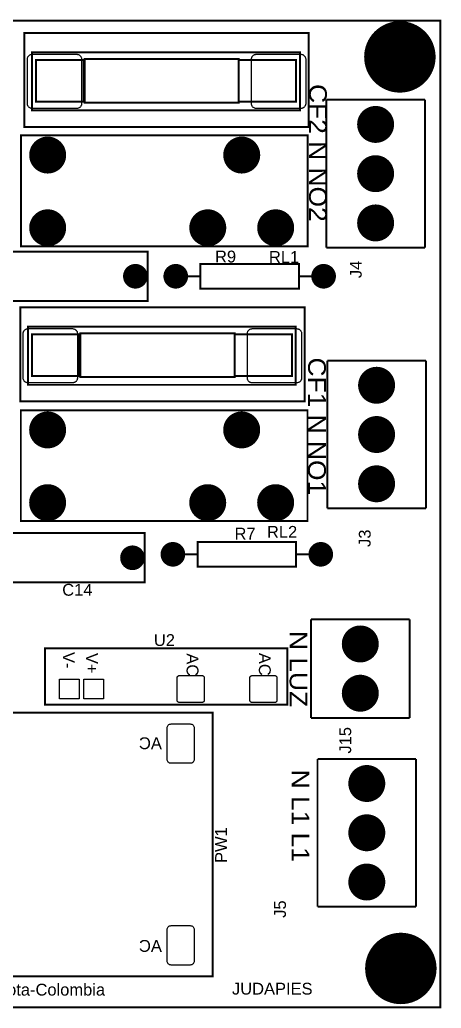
# Model space of a CAD drawing. Header units: inches. Extents: x -2.43 to 2.44, y -2.01 to 2.01.
# Drawn here: x 0.728 to 2.438, y -2.007 to 2.007 of the extents above; entities that cross this region are included whole.
import ezdxf

# ---------------------------------------------------------------- set-up
doc = ezdxf.new("R2010")
doc.units = ezdxf.units.IN
doc.layers.get('0').update_dxf_attribs({"linetype": 'CONTINUOUS'})

# ---------------------------------------------------------------- blocks, each defined once
blk = doc.blocks.new('EPAD')
at = {"const_width": 0.5}
blk.add_lwpolyline([(-0.25, 0, 1), (0.25, 0, 1)], format="xyb", close=True, dxfattribs=at)

msp = doc.modelspace()

# ---------------------------------------------------------------- linework, layer by layer
at = {"const_width": 0.008}
for points in [[(-2.426803, -2.002535), (2.433803, -2.002535), (2.433803, 2.002535), (-2.426803, 2.002535), (-2.426803, -2.002535)], [(-2.426803, -2.002535), (2.433803, -2.002535), (2.433803, 2.002535), (-2.426803, 2.002535), (-2.426803, -2.002535)], [(-2.426803, -2.002535), (2.433803, -2.002535), (2.433803, 2.002535), (-2.426803, 2.002535), (-2.426803, -2.002535)], [(0.746425, 1.571441), (1.899969, 1.571441), (1.899969, 1.953331), (0.746425, 1.953331), (0.746425, 1.571441)], [(0.746425, 1.571441), (1.899969, 1.571441), (1.899969, 1.953331), (0.746425, 1.953331), (0.746425, 1.571441)], [(0.746425, 1.571441), (1.899969, 1.571441), (1.899969, 1.953331), (0.746425, 1.953331), (0.746425, 1.571441)], [(0.777921, 1.63837), (1.864535, 1.63837), (1.864535, 1.874591), (0.777921, 1.874591), (0.777921, 1.63837)], [(0.777921, 1.63837), (1.864535, 1.63837), (1.864535, 1.874591), (0.777921, 1.874591), (0.777921, 1.63837)], [(0.777921, 1.63837), (1.864535, 1.63837), (1.864535, 1.874591), (0.777921, 1.874591), (0.777921, 1.63837)], [(0.793669, 1.673804), (0.986583, 1.673804), (0.986583, 1.843095), (0.793669, 1.843095), (0.793669, 1.673804)], [(0.793669, 1.673804), (0.986583, 1.673804), (0.986583, 1.843095), (0.793669, 1.843095), (0.793669, 1.673804)], [(0.793669, 1.673804), (0.986583, 1.673804), (0.986583, 1.843095), (0.793669, 1.843095), (0.793669, 1.673804)], [(0.99052, 1.669867), (1.616504, 1.669867), (1.616504, 1.847032), (0.99052, 1.847032), (0.99052, 1.669867)], [(0.99052, 1.669867), (1.616504, 1.669867), (1.616504, 1.847032), (0.99052, 1.847032), (0.99052, 1.669867)], [(0.99052, 1.669867), (1.616504, 1.669867), (1.616504, 1.847032), (0.99052, 1.847032), (0.99052, 1.669867)], [(1.616504, 1.673804), (1.848787, 1.673804), (1.848787, 1.843095), (1.616504, 1.843095), (1.616504, 1.673804)], [(1.616504, 1.673804), (1.848787, 1.673804), (1.848787, 1.843095), (1.616504, 1.843095), (1.616504, 1.673804)], [(1.616504, 1.673804), (1.848787, 1.673804), (1.848787, 1.843095), (1.616504, 1.843095), (1.616504, 1.673804)], [(1.971622, 1.681678), (2.371622, 1.681678)], [(1.971622, 1.681678), (1.971622, 1.081678)], [(1.971622, 1.681678), (2.371622, 1.681678)], [(1.971622, 1.681678), (1.971622, 1.081678)], [(1.971622, 1.681678), (2.371622, 1.681678)], [(1.971622, 1.681678), (1.971622, 1.081678)], [(2.371622, 1.081678), (2.371622, 1.681678)], [(2.371622, 1.081678), (2.371622, 1.681678)], [(2.371622, 1.081678), (2.371622, 1.681678)], [(0.732173, 1.086993), (1.895362, 1.086993), (1.895362, 1.536993), (0.732173, 1.536993), (0.732173, 1.086993)], [(0.732173, 1.086993), (1.895362, 1.086993), (1.895362, 1.536993), (0.732173, 1.536993), (0.732173, 1.086993)], [(0.732173, 1.086993), (1.895362, 1.086993), (1.895362, 1.536993), (0.732173, 1.536993), (0.732173, 1.086993)], [(1.971622, 1.081678), (2.371622, 1.081678)], [(1.971622, 1.081678), (2.371622, 1.081678)], [(1.971622, 1.081678), (2.371622, 1.081678)], [(0.546819, 0.865142), (1.246819, 0.865142), (1.246819, 1.065142), (0.546819, 1.065142), (0.546819, 0.865142)], [(0.546819, 0.865142), (1.246819, 0.865142), (1.246819, 1.065142), (0.546819, 1.065142), (0.546819, 0.865142)], [(0.546819, 0.865142), (1.246819, 0.865142), (1.246819, 1.065142), (0.546819, 1.065142), (0.546819, 0.865142)], [(1.460598, 0.915142), (1.860598, 0.915142), (1.860598, 1.015142), (1.460598, 1.015142), (1.460598, 0.915142)], [(1.460598, 0.915142), (1.860598, 0.915142), (1.860598, 1.015142), (1.460598, 1.015142), (1.460598, 0.915142)], [(1.460598, 0.915142), (1.860598, 0.915142), (1.860598, 1.015142), (1.460598, 1.015142), (1.460598, 0.915142)], [(1.410598, 0.965142), (1.460598, 0.965142)], [(1.410598, 0.965142), (1.460598, 0.965142)], [(1.410598, 0.965142), (1.460598, 0.965142)], [(1.860598, 0.965142), (1.910598, 0.965142)], [(1.860598, 0.965142), (1.910598, 0.965142)], [(1.860598, 0.965142), (1.910598, 0.965142)], [(0.72963, 0.457457), (1.883173, 0.457457), (1.883173, 0.839347), (0.72963, 0.839347), (0.72963, 0.457457)], [(0.72963, 0.457457), (1.883173, 0.457457), (1.883173, 0.839347), (0.72963, 0.839347), (0.72963, 0.457457)], [(0.72963, 0.457457), (1.883173, 0.457457), (1.883173, 0.839347), (0.72963, 0.839347), (0.72963, 0.457457)], [(0.761126, 0.524386), (1.84774, 0.524386), (1.84774, 0.760607), (0.761126, 0.760607), (0.761126, 0.524386)], [(0.761126, 0.524386), (1.84774, 0.524386), (1.84774, 0.760607), (0.761126, 0.760607), (0.761126, 0.524386)], [(0.761126, 0.524386), (1.84774, 0.524386), (1.84774, 0.760607), (0.761126, 0.760607), (0.761126, 0.524386)], [(0.776874, 0.559819), (0.969787, 0.559819), (0.969787, 0.729111), (0.776874, 0.729111), (0.776874, 0.559819)], [(0.776874, 0.559819), (0.969787, 0.559819), (0.969787, 0.729111), (0.776874, 0.729111), (0.776874, 0.559819)], [(0.776874, 0.559819), (0.969787, 0.559819), (0.969787, 0.729111), (0.776874, 0.729111), (0.776874, 0.559819)], [(0.973724, 0.555882), (1.599709, 0.555882), (1.599709, 0.733048), (0.973724, 0.733048), (0.973724, 0.555882)], [(0.973724, 0.555882), (1.599709, 0.555882), (1.599709, 0.733048), (0.973724, 0.733048), (0.973724, 0.555882)], [(0.973724, 0.555882), (1.599709, 0.555882), (1.599709, 0.733048), (0.973724, 0.733048), (0.973724, 0.555882)], [(1.599709, 0.559819), (1.831992, 0.559819), (1.831992, 0.729111), (1.599709, 0.729111), (1.599709, 0.559819)], [(1.599709, 0.559819), (1.831992, 0.559819), (1.831992, 0.729111), (1.599709, 0.729111), (1.599709, 0.559819)], [(1.599709, 0.559819), (1.831992, 0.559819), (1.831992, 0.729111), (1.599709, 0.729111), (1.599709, 0.559819)], [(1.975559, 0.622622), (2.375559, 0.622622)], [(1.975559, 0.622622), (1.975559, 0.022622)], [(1.975559, 0.622622), (2.375559, 0.622622)], [(1.975559, 0.622622), (1.975559, 0.022622)], [(1.975559, 0.622622), (2.375559, 0.622622)], [(1.975559, 0.622622), (1.975559, 0.022622)], [(2.375559, 0.022622), (2.375559, 0.622622)], [(2.375559, 0.022622), (2.375559, 0.622622)], [(2.375559, 0.022622), (2.375559, 0.622622)], [(0.732008, -0.028952), (1.895197, -0.028952), (1.895197, 0.421048), (0.732008, 0.421048), (0.732008, -0.028952)], [(0.732008, -0.028952), (1.895197, -0.028952), (1.895197, 0.421048), (0.732008, 0.421048), (0.732008, -0.028952)], [(0.732008, -0.028952), (1.895197, -0.028952), (1.895197, 0.421048), (0.732008, 0.421048), (0.732008, -0.028952)], [(1.975559, 0.022622), (2.375559, 0.022622)], [(1.975559, 0.022622), (2.375559, 0.022622)], [(1.975559, 0.022622), (2.375559, 0.022622)], [(0.535047, -0.2777), (1.235047, -0.2777), (1.235047, -0.0777), (0.535047, -0.0777), (0.535047, -0.2777)], [(0.535047, -0.2777), (1.235047, -0.2777), (1.235047, -0.0777), (0.535047, -0.0777), (0.535047, -0.2777)], [(0.535047, -0.2777), (1.235047, -0.2777), (1.235047, -0.0777), (0.535047, -0.0777), (0.535047, -0.2777)], [(1.449047, -0.2137), (1.849047, -0.2137), (1.849047, -0.1137), (1.449047, -0.1137), (1.449047, -0.2137)], [(1.449047, -0.2137), (1.849047, -0.2137), (1.849047, -0.1137), (1.449047, -0.1137), (1.449047, -0.2137)], [(1.449047, -0.2137), (1.849047, -0.2137), (1.849047, -0.1137), (1.449047, -0.1137), (1.449047, -0.2137)], [(1.399047, -0.1637), (1.449047, -0.1637)], [(1.399047, -0.1637), (1.449047, -0.1637)], [(1.399047, -0.1637), (1.449047, -0.1637)], [(1.849047, -0.1637), (1.899047, -0.1637)], [(1.849047, -0.1637), (1.899047, -0.1637)], [(1.849047, -0.1637), (1.899047, -0.1637)], [(1.909457, -0.427645), (2.309457, -0.427645)], [(1.909457, -0.827645), (1.909457, -0.427645)], [(1.909457, -0.427645), (2.309457, -0.427645)], [(1.909457, -0.827645), (1.909457, -0.427645)], [(1.909457, -0.427645), (2.309457, -0.427645)], [(1.909457, -0.827645), (1.909457, -0.427645)], [(2.309457, -0.827645), (2.309457, -0.427645)], [(2.309457, -0.827645), (2.309457, -0.427645)], [(2.309457, -0.827645), (2.309457, -0.427645)], [(0.83063, -0.774252), (1.813197, -0.774252), (1.813197, -0.545905), (0.83063, -0.545905), (0.83063, -0.774252)], [(0.83063, -0.774252), (1.813197, -0.774252), (1.813197, -0.545905), (0.83063, -0.545905), (0.83063, -0.774252)], [(0.83063, -0.774252), (1.813197, -0.774252), (1.813197, -0.545905), (0.83063, -0.545905), (0.83063, -0.774252)], [(-0.55248, -1.877149), (1.510512, -1.877149), (1.510512, -0.806283), (-0.55248, -0.806283), (-0.55248, -1.877149)], [(-0.55248, -1.877149), (1.510512, -1.877149), (1.510512, -0.806283), (-0.55248, -0.806283), (-0.55248, -1.877149)], [(-0.55248, -1.877149), (1.510512, -1.877149), (1.510512, -0.806283), (-0.55248, -0.806283), (-0.55248, -1.877149)], [(1.909457, -0.827645), (2.309457, -0.827645)], [(1.909457, -0.827645), (2.309457, -0.827645)], [(1.909457, -0.827645), (2.309457, -0.827645)], [(1.935803, -0.994204), (2.335803, -0.994204)], [(1.935803, -0.994204), (1.935803, -1.594204)], [(1.935803, -0.994204), (2.335803, -0.994204)], [(1.935803, -0.994204), (1.935803, -1.594204)], [(1.935803, -0.994204), (2.335803, -0.994204)], [(1.935803, -0.994204), (1.935803, -1.594204)], [(2.335803, -1.594204), (2.335803, -0.994204)], [(2.335803, -1.594204), (2.335803, -0.994204)], [(2.335803, -1.594204), (2.335803, -0.994204)], [(1.935803, -1.594204), (2.335803, -1.594204)], [(1.935803, -1.594204), (2.335803, -1.594204)], [(1.935803, -1.594204), (2.335803, -1.594204)]]:
    msp.add_lwpolyline(points, dxfattribs=at)
for points in [[(0.958472, 1.646481), (0.778472, 1.646481), (0.776394, 1.646582), (0.774383, 1.646879), (0.772449, 1.647362), (0.770601, 1.648024), (0.768849, 1.648854), (0.7672, 1.649843), (0.765666, 1.650982), (0.764254, 1.652262), (0.762973, 1.653674), (0.761834, 1.655209), (0.760845, 1.656857), (0.760015, 1.658609), (0.759354, 1.660457), (0.75887, 1.662391), (0.758574, 1.664402), (0.758472, 1.666481), (0.758472, 1.846481), (0.758574, 1.848559), (0.75887, 1.85057), (0.759354, 1.852504), (0.760015, 1.854352), (0.760845, 1.856104), (0.761834, 1.857753), (0.762973, 1.859287), (0.764254, 1.8607), (0.765666, 1.86198), (0.7672, 1.863119), (0.768849, 1.864108), (0.770601, 1.864938), (0.772449, 1.865599), (0.774383, 1.866083), (0.776394, 1.86638), (0.778472, 1.866481), (0.958472, 1.866481), (0.960551, 1.86638), (0.962562, 1.866083), (0.964496, 1.865599), (0.966344, 1.864938), (0.968096, 1.864108), (0.969744, 1.863119), (0.971279, 1.86198), (0.972691, 1.8607), (0.973972, 1.859287), (0.975111, 1.857753), (0.9761, 1.856104), (0.97693, 1.854352), (0.977591, 1.852504), (0.978074, 1.85057), (0.978371, 1.848559), (0.978472, 1.846481), (0.978472, 1.666481), (0.978371, 1.664402), (0.978074, 1.662391), (0.977591, 1.660457), (0.97693, 1.658609), (0.9761, 1.656857), (0.975111, 1.655209), (0.973972, 1.653674), (0.972691, 1.652262), (0.971279, 1.650982), (0.969744, 1.649843), (0.968096, 1.648854), (0.966344, 1.648024), (0.964496, 1.647362), (0.962562, 1.646879), (0.960551, 1.646582), (0.958472, 1.646481)], [(1.867921, 1.646481), (1.687921, 1.646481), (1.685843, 1.646582), (1.683832, 1.646879), (1.681898, 1.647362), (1.68005, 1.648024), (1.678298, 1.648854), (1.676649, 1.649843), (1.675115, 1.650982), (1.673702, 1.652262), (1.672422, 1.653674), (1.671283, 1.655209), (1.670294, 1.656857), (1.669464, 1.658609), (1.668803, 1.660457), (1.668319, 1.662391), (1.668022, 1.664402), (1.667921, 1.666481), (1.667921, 1.846481), (1.668022, 1.848559), (1.668319, 1.85057), (1.668803, 1.852504), (1.669464, 1.854352), (1.670294, 1.856104), (1.671283, 1.857753), (1.672422, 1.859287), (1.673702, 1.8607), (1.675115, 1.86198), (1.676649, 1.863119), (1.678298, 1.864108), (1.68005, 1.864938), (1.681898, 1.865599), (1.683832, 1.866083), (1.685843, 1.86638), (1.687921, 1.866481), (1.867921, 1.866481), (1.87, 1.86638), (1.872011, 1.866083), (1.873944, 1.865599), (1.875793, 1.864938), (1.877545, 1.864108), (1.879193, 1.863119), (1.880728, 1.86198), (1.88214, 1.8607), (1.88342, 1.859287), (1.884559, 1.857753), (1.885548, 1.856104), (1.886378, 1.854352), (1.88704, 1.852504), (1.887523, 1.85057), (1.88782, 1.848559), (1.887921, 1.846481), (1.887921, 1.666481), (1.88782, 1.664402), (1.887523, 1.662391), (1.88704, 1.660457), (1.886378, 1.658609), (1.885548, 1.656857), (1.884559, 1.655209), (1.88342, 1.653674), (1.88214, 1.652262), (1.880728, 1.650982), (1.879193, 1.649843), (1.877545, 1.648854), (1.875793, 1.648024), (1.873944, 1.647362), (1.872011, 1.646879), (1.87, 1.646582), (1.867921, 1.646481)], [(0.941677, 0.532496), (0.761677, 0.532496), (0.759598, 0.532598), (0.757588, 0.532894), (0.755654, 0.533378), (0.753806, 0.534039), (0.752054, 0.534869), (0.750405, 0.535858), (0.74887, 0.536998), (0.747458, 0.538278), (0.746178, 0.53969), (0.745039, 0.541224), (0.74405, 0.542873), (0.74322, 0.544625), (0.742559, 0.546473), (0.742075, 0.548407), (0.741778, 0.550418), (0.741677, 0.552496), (0.741677, 0.732496), (0.741778, 0.734575), (0.742075, 0.736586), (0.742559, 0.73852), (0.74322, 0.740368), (0.74405, 0.74212), (0.745039, 0.743769), (0.746178, 0.745303), (0.747458, 0.746715), (0.74887, 0.747995), (0.750405, 0.749135), (0.752054, 0.750124), (0.753806, 0.750954), (0.755654, 0.751615), (0.757588, 0.752098), (0.759598, 0.752395), (0.761677, 0.752496), (0.941677, 0.752496), (0.943756, 0.752395), (0.945767, 0.752098), (0.9477, 0.751615), (0.949548, 0.750954), (0.951301, 0.750124), (0.952949, 0.749135), (0.954484, 0.747995), (0.955896, 0.746715), (0.957176, 0.745303), (0.958315, 0.743769), (0.959304, 0.74212), (0.960134, 0.740368), (0.960796, 0.73852), (0.961279, 0.736586), (0.961576, 0.734575), (0.961677, 0.732496), (0.961677, 0.552496), (0.961576, 0.550418), (0.961279, 0.548407), (0.960796, 0.546473), (0.960134, 0.544625), (0.959304, 0.542873), (0.958315, 0.541224), (0.957176, 0.53969), (0.955896, 0.538278), (0.954484, 0.536998), (0.952949, 0.535858), (0.951301, 0.534869), (0.949548, 0.534039), (0.9477, 0.533378), (0.945767, 0.532894), (0.943756, 0.532598), (0.941677, 0.532496)], [(1.851126, 0.532496), (1.671126, 0.532496), (1.669047, 0.532598), (1.667037, 0.532894), (1.665103, 0.533378), (1.663255, 0.534039), (1.661502, 0.534869), (1.659854, 0.535858), (1.658319, 0.536998), (1.656907, 0.538278), (1.655627, 0.53969), (1.654488, 0.541224), (1.653499, 0.542873), (1.652669, 0.544625), (1.652007, 0.546473), (1.651524, 0.548407), (1.651227, 0.550418), (1.651126, 0.552496), (1.651126, 0.732496), (1.651227, 0.734575), (1.651524, 0.736586), (1.652007, 0.73852), (1.652669, 0.740368), (1.653499, 0.74212), (1.654488, 0.743769), (1.655627, 0.745303), (1.656907, 0.746715), (1.658319, 0.747995), (1.659854, 0.749135), (1.661502, 0.750124), (1.663255, 0.750954), (1.665103, 0.751615), (1.667037, 0.752098), (1.669047, 0.752395), (1.671126, 0.752496), (1.851126, 0.752496), (1.853205, 0.752395), (1.855215, 0.752098), (1.857149, 0.751615), (1.858997, 0.750954), (1.86075, 0.750124), (1.862398, 0.749135), (1.863933, 0.747995), (1.865345, 0.746715), (1.866625, 0.745303), (1.867764, 0.743769), (1.868753, 0.74212), (1.869583, 0.740368), (1.870244, 0.73852), (1.870728, 0.736586), (1.871025, 0.734575), (1.871126, 0.732496), (1.871126, 0.552496), (1.871025, 0.550418), (1.870728, 0.548407), (1.870244, 0.546473), (1.869583, 0.544625), (1.868753, 0.542873), (1.867764, 0.541224), (1.866625, 0.53969), (1.865345, 0.538278), (1.863933, 0.536998), (1.862398, 0.535858), (1.86075, 0.534869), (1.858997, 0.534039), (1.857149, 0.533378), (1.855215, 0.532894), (1.853205, 0.532598), (1.851126, 0.532496)], [(0.889055, -0.670645), (0.969055, -0.670645), (0.969055, -0.750645), (0.889055, -0.750645), (0.889055, -0.670645)], [(0.98748, -0.670645), (1.06748, -0.670645), (1.06748, -0.750645), (0.98748, -0.750645), (0.98748, -0.670645)], [(1.376181, -0.655645), (1.466181, -0.655645), (1.46722, -0.655696), (1.468226, -0.655844), (1.469193, -0.656086), (1.470117, -0.656417), (1.470993, -0.656831), (1.471817, -0.657326), (1.472585, -0.657896), (1.473291, -0.658536), (1.473931, -0.659242), (1.4745, -0.660009), (1.474994, -0.660833), (1.475409, -0.66171), (1.47574, -0.662634), (1.475982, -0.663601), (1.476131, -0.664606), (1.476181, -0.665645), (1.476181, -0.755645), (1.476131, -0.756685), (1.475982, -0.75769), (1.47574, -0.758657), (1.475409, -0.759581), (1.474994, -0.760457), (1.4745, -0.761281), (1.473931, -0.762048), (1.473291, -0.762755), (1.472585, -0.763395), (1.471817, -0.763964), (1.470993, -0.764459), (1.470117, -0.764874), (1.469193, -0.765204), (1.468226, -0.765446), (1.46722, -0.765595), (1.466181, -0.765645), (1.376181, -0.765645), (1.375142, -0.765595), (1.374137, -0.765446), (1.37317, -0.765204), (1.372246, -0.764874), (1.371369, -0.764459), (1.370545, -0.763964), (1.369778, -0.763395), (1.369072, -0.762755), (1.368431, -0.762048), (1.367862, -0.761281), (1.367368, -0.760457), (1.366953, -0.759581), (1.366622, -0.758657), (1.36638, -0.75769), (1.366231, -0.756685), (1.366181, -0.755645), (1.366181, -0.665645), (1.366231, -0.664606), (1.36638, -0.663601), (1.366622, -0.662634), (1.366953, -0.66171), (1.367368, -0.660833), (1.367862, -0.660009), (1.368431, -0.659242), (1.369072, -0.658536), (1.369778, -0.657896), (1.370545, -0.657326), (1.371369, -0.656831), (1.372246, -0.656417), (1.37317, -0.656086), (1.374137, -0.655844), (1.375142, -0.655696), (1.376181, -0.655645)], [(1.671457, -0.655645), (1.761457, -0.655645), (1.762496, -0.655696), (1.763501, -0.655844), (1.764468, -0.656086), (1.765392, -0.656417), (1.766269, -0.656831), (1.767093, -0.657326), (1.76786, -0.657896), (1.768566, -0.658536), (1.769206, -0.659242), (1.769776, -0.660009), (1.77027, -0.660833), (1.770685, -0.66171), (1.771016, -0.662634), (1.771258, -0.663601), (1.771406, -0.664606), (1.771457, -0.665645), (1.771457, -0.755645), (1.771406, -0.756685), (1.771258, -0.75769), (1.771016, -0.758657), (1.770685, -0.759581), (1.77027, -0.760457), (1.769776, -0.761281), (1.769206, -0.762048), (1.768566, -0.762755), (1.76786, -0.763395), (1.767093, -0.763964), (1.766269, -0.764459), (1.765392, -0.764874), (1.764468, -0.765204), (1.763501, -0.765446), (1.762496, -0.765595), (1.761457, -0.765645), (1.671457, -0.765645), (1.670417, -0.765595), (1.669412, -0.765446), (1.668445, -0.765204), (1.667521, -0.764874), (1.666645, -0.764459), (1.665821, -0.763964), (1.665053, -0.763395), (1.664347, -0.762755), (1.663707, -0.762048), (1.663138, -0.761281), (1.662643, -0.760457), (1.662228, -0.759581), (1.661898, -0.758657), (1.661656, -0.75769), (1.661507, -0.756685), (1.661457, -0.755645), (1.661457, -0.665645), (1.661507, -0.664606), (1.661656, -0.663601), (1.661898, -0.662634), (1.662228, -0.66171), (1.662643, -0.660833), (1.663138, -0.660009), (1.663707, -0.659242), (1.664347, -0.658536), (1.665053, -0.657896), (1.665821, -0.657326), (1.666645, -0.656831), (1.667521, -0.656417), (1.668445, -0.656086), (1.669412, -0.655844), (1.670417, -0.655696), (1.671457, -0.655645)], [(1.342591, -0.852267), (1.418591, -0.852267), (1.422067, -0.852606), (1.425281, -0.853579), (1.428172, -0.855125), (1.430676, -0.857181), (1.432733, -0.859686), (1.434279, -0.862577), (1.435252, -0.865791), (1.435591, -0.869267), (1.435591, -0.995267), (1.435252, -0.998743), (1.434279, -1.001957), (1.432733, -1.004848), (1.430676, -1.007353), (1.428172, -1.00941), (1.425281, -1.010956), (1.422067, -1.011929), (1.418591, -1.012267), (1.342591, -1.012267), (1.339115, -1.011929), (1.3359, -1.010956), (1.333009, -1.00941), (1.330505, -1.007353), (1.328448, -1.004848), (1.326902, -1.001957), (1.325929, -0.998743), (1.325591, -0.995267), (1.325591, -0.869267), (1.325929, -0.865791), (1.326902, -0.862577), (1.328448, -0.859686), (1.330505, -0.857181), (1.333009, -0.855125), (1.3359, -0.853579), (1.339115, -0.852606), (1.342591, -0.852267)], [(1.342591, -1.671165), (1.418591, -1.671165), (1.422067, -1.671503), (1.425281, -1.672476), (1.428172, -1.674022), (1.430676, -1.676079), (1.432733, -1.678584), (1.434279, -1.681475), (1.435252, -1.684689), (1.435591, -1.688165), (1.435591, -1.814165), (1.435252, -1.817641), (1.434279, -1.820855), (1.432733, -1.823746), (1.430676, -1.826251), (1.428172, -1.828307), (1.425281, -1.829854), (1.422067, -1.830827), (1.418591, -1.831165), (1.342591, -1.831165), (1.339115, -1.830827), (1.3359, -1.829854), (1.333009, -1.828307), (1.330505, -1.826251), (1.328448, -1.823746), (1.326902, -1.820855), (1.325929, -1.817641), (1.325591, -1.814165), (1.325591, -1.688165), (1.325929, -1.684689), (1.326902, -1.681475), (1.328448, -1.678584), (1.330505, -1.676079), (1.333009, -1.674022), (1.3359, -1.672476), (1.339115, -1.671503), (1.342591, -1.671165)]]:
    msp.add_lwpolyline(points, close=True)

# ---------------------------------------------------------------- block references
for p, xscale, yscale in [((2.270047, 1.855732), 0.29, 0.29), ((2.171622, 1.581678), 0.15, 0.15), ((0.840913, 1.457268), 0.15, 0.15), ((1.628315, 1.457268), 0.15, 0.15), ((2.171622, 1.381678), 0.15, 0.15), ((2.171622, 1.181678), 0.15, 0.15), ((0.840913, 1.161993), 0.15, 0.15), ((1.49052, 1.161993), 0.15, 0.15), ((1.76611, 1.161993), 0.15, 0.15), ((1.196819, 0.965142), 0.1, 0.1), ((1.360598, 0.965142), 0.1, 0.1), ((1.960598, 0.965142), 0.1, 0.1), ((2.175559, 0.522622), 0.15, 0.15), ((0.840748, 0.341323), 0.15, 0.15), ((1.62815, 0.341323), 0.15, 0.15), ((2.175559, 0.322622), 0.15, 0.15), ((2.175559, 0.122622), 0.15, 0.15), ((0.840748, 0.046048), 0.15, 0.15), ((1.490354, 0.046048), 0.15, 0.15), ((1.765945, 0.046048), 0.15, 0.15), ((1.349047, -0.1637), 0.1, 0.1), ((1.949047, -0.1637), 0.1, 0.1), ((1.185047, -0.1777), 0.1, 0.1), ((2.109457, -0.527645), 0.15, 0.15), ((2.109457, -0.727645), 0.15, 0.15), ((2.135803, -1.094204), 0.15, 0.15), ((2.135803, -1.294204), 0.15, 0.15), ((2.135803, -1.494204), 0.15, 0.15), ((2.273984, -1.845055), 0.29, 0.29)]:
    msp.add_blockref('EPAD', p, dxfattribs=dict(xscale=xscale, yscale=yscale))

# ---------------------------------------------------------------- texts
for s, height, rotation, width, p in [('CF2 N NO2', 0.072, -90, 1.111111, (1.901646, 1.745496)), ('CF2 N NO2', 0.072, -90, 1.111111, (1.901646, 1.745496)), ('CF2 N NO2', 0.072, -90, 1.111111, (1.901646, 1.745496)), ('J4', 0.048, 90, 1.041667, (2.115165, 0.957662)), ('J4', 0.048, 90, 1.041667, (2.115165, 0.957662)), ('J4', 0.048, 90, 1.041667, (2.115165, 0.957662)), ('CF1 N NO1', 0.072, -90, 1.111111, (1.897709, 0.63526)), ('CF1 N NO1', 0.072, -90, 1.111111, (1.897709, 0.63526)), ('CF1 N NO1', 0.072, -90, 1.111111, (1.897709, 0.63526)), ('J3', 0.048, 90, 1.041667, (2.151476, -0.133767)), ('J3', 0.048, 90, 1.041667, (2.151476, -0.133767)), ('J3', 0.048, 90, 1.041667, (2.151476, -0.133767)), ('N LUZ', 0.072, -90, 1.111111, (1.822906, -0.474976)), ('N LUZ', 0.072, -90, 1.111111, (1.822906, -0.474976)), ('N LUZ', 0.072, -90, 1.111111, (1.822906, -0.474976)), ('V-', 0.048, -90, 1.041667, (0.902496, -0.560236)), ('V-', 0.048, -90, 1.041667, (0.902496, -0.560236)), ('V-', 0.048, -90, 1.041667, (0.902496, -0.560236)), ('V+', 0.048, -90, 1.041667, (0.996984, -0.564173)), ('V+', 0.048, -90, 1.041667, (0.996984, -0.564173)), ('V+', 0.048, -90, 1.041667, (0.996984, -0.564173)), ('AC', 0.048, -90, 1.041667, (1.404685, -0.565669)), ('AC', 0.048, -90, 1.041667, (1.404685, -0.565669)), ('AC', 0.048, -90, 1.041667, (1.404685, -0.565669)), ('AC', 0.048, -90, 1.041667, (1.697961, -0.563795)), ('AC', 0.048, -90, 1.041667, (1.697961, -0.563795)), ('AC', 0.048, -90, 1.041667, (1.697961, -0.563795)), ('J15', 0.048, 90, 1.041667, (2.072457, -0.972645)), ('J15', 0.048, 90, 1.041667, (2.072457, -0.972645)), ('J15', 0.048, 90, 1.041667, (2.072457, -0.972645)), ('N L1 L1', 0.072, -90, 1.111111, (1.83078, -1.037969)), ('N L1 L1', 0.072, -90, 1.111111, (1.83078, -1.037969)), ('N L1 L1', 0.072, -90, 1.111111, (1.83078, -1.037969)), ('PW1', 0.048, 90, 1.041667, (1.568512, -1.416716)), ('PW1', 0.048, 90, 1.041667, (1.568512, -1.416716)), ('PW1', 0.048, 90, 1.041667, (1.568512, -1.416716)), ('J5', 0.048, 90, 1.041667, (1.807693, -1.63948)), ('J5', 0.048, 90, 1.041667, (1.807693, -1.63948)), ('J5', 0.048, 90, 1.041667, (1.807693, -1.63948))]:
    msp.add_text(s, height=height, rotation=rotation, dxfattribs=dict(width=width)).set_placement(p)
at = {"width": 1.041667}
for s, p in [('R9', (1.520047, 1.021205)), ('R9', (1.520047, 1.021205)), ('R9', (1.520047, 1.021205)), ('RL1', (1.738768, 1.019433)), ('RL1', (1.738768, 1.019433)), ('RL1', (1.738768, 1.019433)), ('R7', (1.599047, -0.1037)), ('R7', (1.599047, -0.1037)), ('R7', (1.599047, -0.1037)), ('RL2', (1.730728, -0.096511)), ('RL2', (1.730728, -0.096511)), ('RL2', (1.730728, -0.096511)), ('C14', (0.900047, -0.3317)), ('C14', (0.900047, -0.3317)), ('C14', (0.900047, -0.3317)), ('U2', (1.271913, -0.535905)), ('U2', (1.271913, -0.535905)), ('U2', (1.271913, -0.535905)), ('Bogota-Colombia', (0.557315, -1.955063)), ('Bogota-Colombia', (0.557315, -1.955063)), ('Bogota-Colombia', (0.557315, -1.955063)), ('JUDAPIES', (1.588811, -1.951126)), ('JUDAPIES', (1.588811, -1.951126)), ('JUDAPIES', (1.588811, -1.951126))]:
    msp.add_text(s, height=0.048, dxfattribs=at).set_placement(p)
at = {"text_generation_flag": 2, "width": 1.041667}
for p in [(1.304504, -0.954779), (1.304504, -0.954779), (1.304504, -0.954779), (1.304504, -1.777614), (1.304504, -1.777614), (1.304504, -1.777614)]:
    msp.add_text('AC', height=0.048, dxfattribs=at).set_placement(p)

doc.saveas('drawing.dxf')
